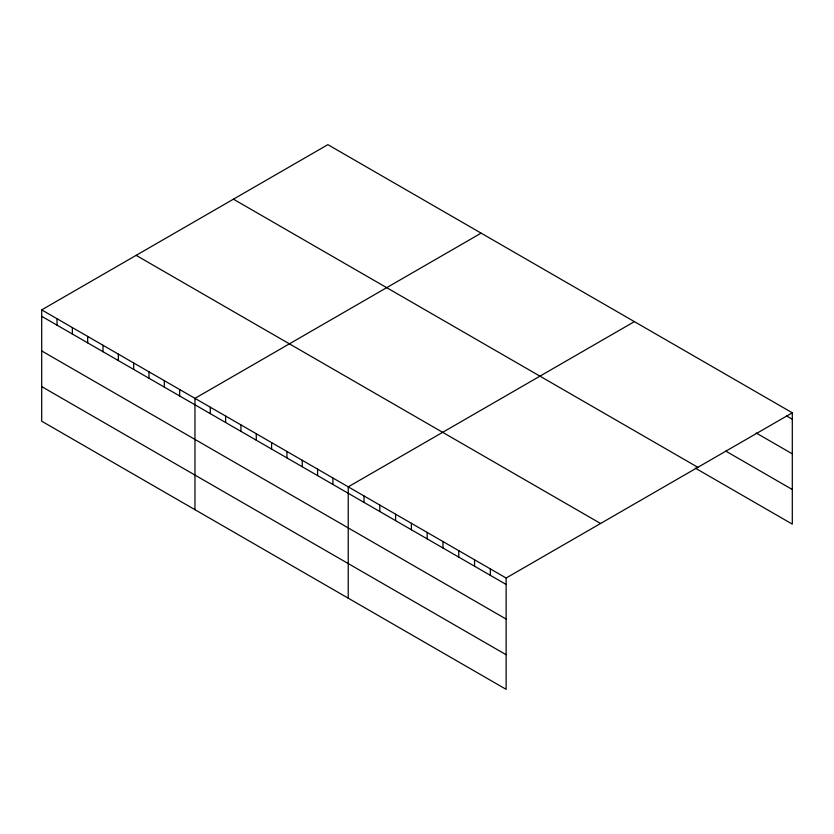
<?xml version="1.0" encoding="UTF-8"?>
<svg xmlns="http://www.w3.org/2000/svg" width="834" height="834" viewBox="0 0 834 834"><rect width="100%" height="100%" fill="white"/><g stroke="black" fill="none" stroke-linecap="round" stroke-linejoin="round"><path stroke-width="1.25" d="M506.134 619.068L506.134 578.014L41.7 309.873L41.7 421.201L506.134 689.343L506.134 619.068L41.7 350.926M41.7 309.873L327.866 144.657L792.3 412.799L792.3 524.127L695.295 468.124M481.124 233.145L194.968 398.36L194.968 509.689M634.393 321.632L348.226 486.847L348.226 598.176M506.134 578.014L792.3 412.799M786.66 415.978L792.3 419.241M756.209 433.013L792.3 453.852M725.757 451.09L792.3 489.516M233.426 199.18L697.87 467.321M136.13 255.35L600.574 523.491M41.7 316.315L506.134 584.457M41.7 386.59L506.134 654.732M490.34 568.892L490.34 575.335M474.556 559.781L474.556 566.223M458.763 550.659L458.763 557.102M442.969 541.547L442.969 547.99M427.185 532.426L427.185 538.868M411.391 523.314L411.391 529.757M395.597 514.192L395.597 520.635M379.814 505.081L379.814 511.523M364.02 495.959L364.02 502.402M332.902 477.997L332.902 484.439M317.577 469.146L317.577 475.588M302.252 460.305L302.252 466.738M286.917 451.455L286.917 457.887M271.592 442.604L271.592 449.046M256.267 433.753L256.267 440.196M240.943 424.902L240.943 431.345M225.618 416.062L225.618 422.494M210.293 407.211L210.293 413.654M179.633 389.509L179.633 395.952M164.308 380.658L164.308 387.101M148.984 371.818L148.984 378.25M133.659 362.967L133.659 369.41M118.334 354.116L118.334 360.559M103.009 345.266L103.009 351.708M87.674 336.425L87.674 342.857M72.35 327.574L72.35 334.007M57.025 318.724L57.025 325.166"/></g></svg>
